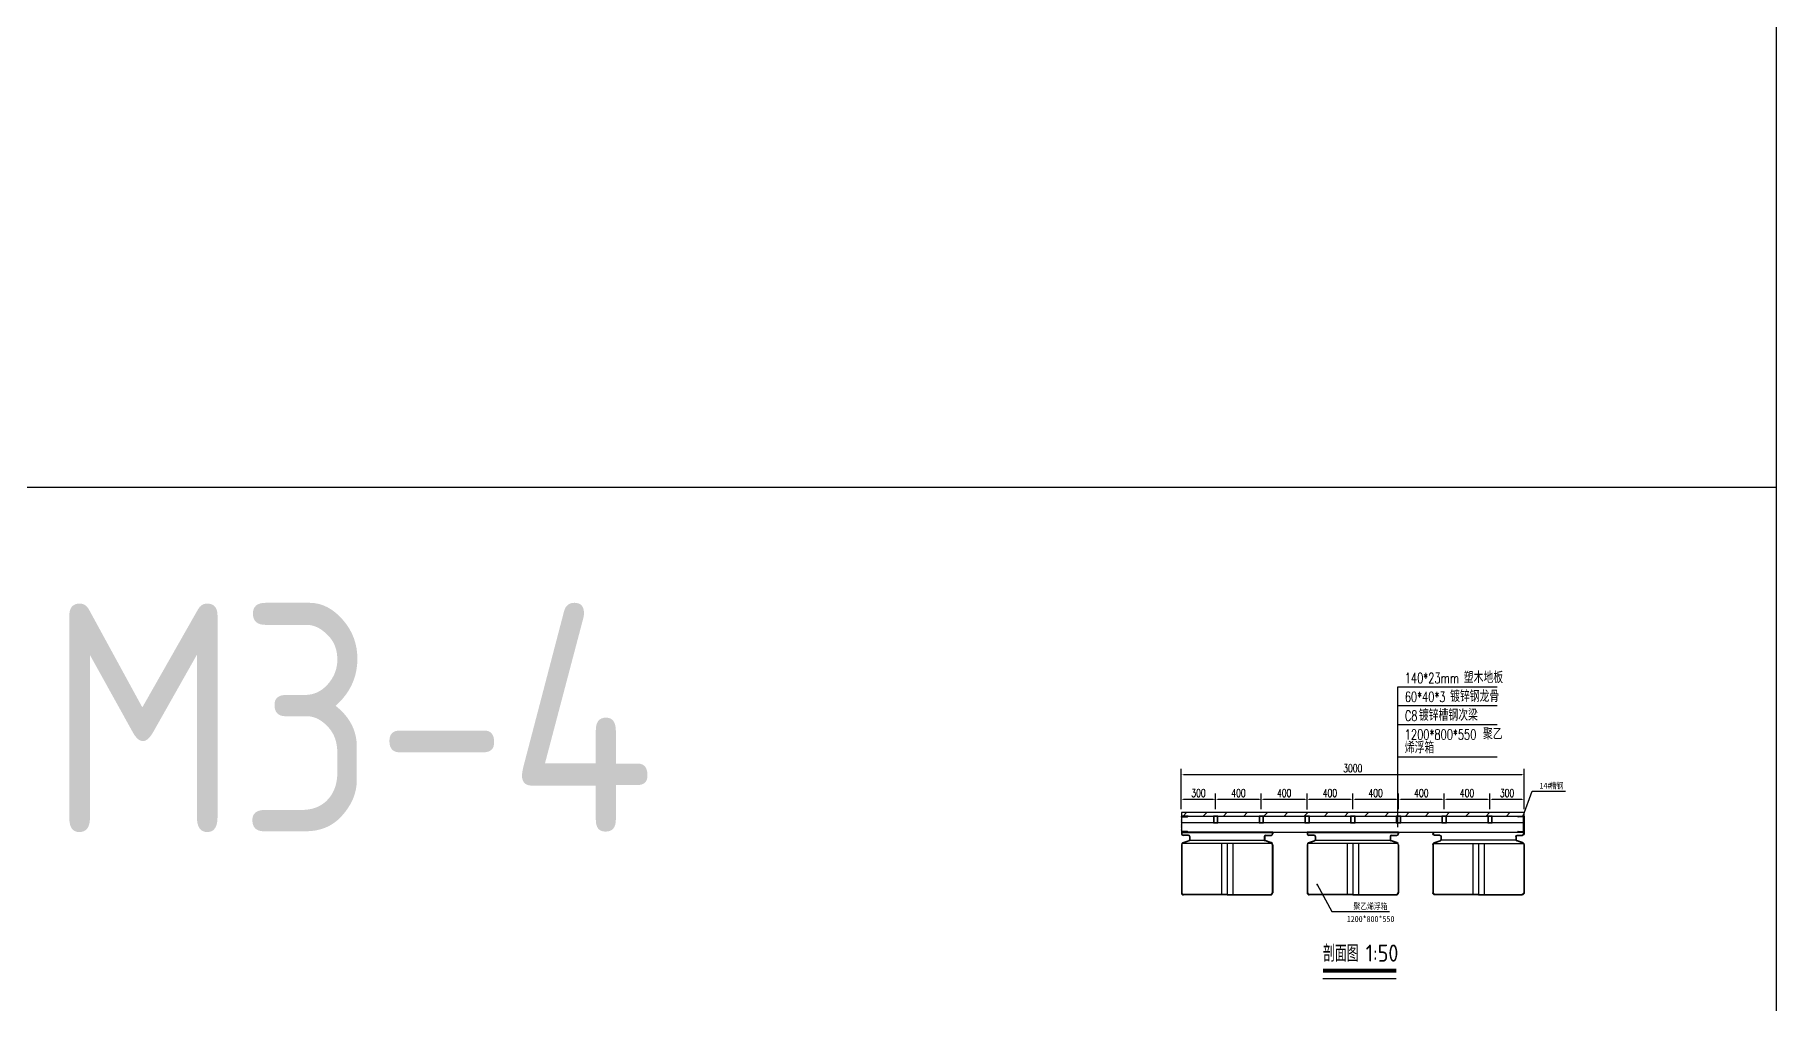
# Model space of a CAD drawing. Extents: x 1254079 to 1500931, y -102737 to 142253.
# Drawn here: x 1356255 to 1371490, y 28049 to 36525 of the extents above; entities that cross this region are included whole.
import ezdxf

# ---------------------------------------------------------------- set-up
doc = ezdxf.new("R2010")
doc.units = 0
doc.header["$LTSCALE"] = 1000
doc.header["$MEASUREMENT"] = 0
for name, color, linetype in [('14#槽钢', 3, 'Continuous'), ('DIM_LEAD', 3, 'Continuous'), ('DIM_SYMB', 3, 'Continuous'), ('PUB_DIM', 3, 'Continuous'), ('PUB_TEXT', 7, 'Continuous'), ('W-STEEL_FRAME钢架', 3, 'Continuous'), ('W-STEEL_KEEL钢龙骨', 5, 'Continuous'), ('W-WOOD_FLOOR木地板', 30, 'Continuous'), ('钢架', 90, 'Continuous')]:
    doc.layers.add(name, color=color, linetype=linetype)
doc.styles.add('-宋体', font='', dxfattribs={"width": 0.8})
doc.styles.add('_TCH_DIM', font='SIMPLEX', dxfattribs={"bigfont": 'GBCBIG'})
doc.styles.get("Standard").update_dxf_attribs({"font": 'gbenor.shx', "bigfont": 'gbcbig.shx'})
doc.styles.add('STANDARD_T3', font='simplex.shx', dxfattribs={"width": 0.7, "bigfont": 'gbcbig.shx'})
doc.styles.get('-宋体').set_extended_font_data('SimSun')
doc.dimstyles.new('W&&20', dxfattribs={"dimtxt": 70, "dimasz": 20, "dimexe": 50, "dimexo": 60, "dimgap": 20, "dimtad": 1, "dimdec": 0, "dimzin": 0, "dimdsep": 46, "dimtxsty": 'STANDARD_T3', "dimcen": 0.09, "dimclrd": 1, "dimclre": 1, "dimclrt": 7, "dimazin": 2, "dimtfac": 1, "dimtdec": 0, "dimtix": 1, "dimtmove": 2, "dimatfit": 3, "dimfxl": 0, "dimtolj": 1, "dimtzin": 0, "dimarcsym": 0})

# ---------------------------------------------------------------- blocks, each defined once
blk = doc.blocks.new('*U24')
at = {"layer": '14#槽钢'}
blk.add_lwpolyline([(0, 29946), (0, -29946)], dxfattribs=at)
blk = doc.blocks.new('*U25')
at = {"layer": '14#槽钢', "color": 0, "linetype": 'ByBlock', "lineweight": -2, "transparency": 16777216}
blk.add_blockref('*U24', (87047, 0), dxfattribs=at)
blk = doc.blocks.new('14a槽钢')
at = {"layer": '钢架'}
h = blk.add_hatch(dxfattribs=at)
h.set_pattern_fill('STEEL', color=4, scale=10)
h.set_pattern_definition([(50.389312, (-1352470.2, 1293523.579), (-9.2899201, 11.2253202), []), (50.389312, (-1352470.2, 1293531.516), (-9.2899201, 11.2253202), [])])
edge = h.paths.add_edge_path()
edge.add_ellipse((-1332250, 1115678), major_axis=(-3.26, 5.03), ratio=0.900468, start_angle=55.3931, end_angle=130.6069)
edge.add_line((-1332252, 1115673), (-1332208, 1115673))
edge.add_ellipse((-1332208, 1115667), major_axis=(0, 6), ratio=0.827586, start_angle=270, end_angle=360, ccw=False)
edge.add_line((-1332203, 1115667), (-1332203, 1115551))
edge.add_ellipse((-1332208, 1115551), major_axis=(0, 6), ratio=0.827586, start_angle=180, end_angle=270, ccw=False)
edge.add_line((-1332208, 1115545), (-1332251, 1115545))
edge.add_ellipse((-1332250, 1115540), major_axis=(3.82, 3.82), ratio=1, start_angle=49.2445, end_angle=141.5341)
edge.add_line((-1332256, 1115539), (-1332198, 1115539))
edge.add_line((-1332198, 1115539), (-1332198, 1115679))
edge.add_line((-1332198, 1115679), (-1332256, 1115679))
for p, q in [((-1332256, 1115679, 0), (-1332198, 1115679, 0)), ((-1332208, 1115673, 0), (-1332251, 1115673, 0)), ((-1332246, 1115679, 0), (-1332246, 1115679, 0)), ((-1332203, 1115551, 0), (-1332203, 1115667, 0)), ((-1332198, 1115679, 0), (-1332198, 1115539, 0)), ((-1332198, 1115539, 0), (-1332256, 1115539, 0)), ((-1332251, 1115545, 0), (-1332208, 1115545, 0)), ((-1332246, 1115539, 0), (-1332246, 1115539, 0))]:
    blk.add_line(p, q, dxfattribs=at)
for centre, start_param, end_param in [((-1332251, 1115679, 0), 1.570796, 3.141593), ((-1332208, 1115667, 0), 4.712389, 6.283185), ((-1332208, 1115667, 0), 4.712389, 6.283185), ((-1332251, 1115539, 0), 0, 1.570796), ((-1332208, 1115551, 0), 3.141593, 4.712389)]:
    blk.add_ellipse(centre, major_axis=(0, 6), ratio=0.827586, start_param=start_param, end_param=end_param, dxfattribs=at)
blk = doc.blocks.new('*D74')
at = {"color": 1, "lineweight": -2, "transparency": 16777216}
for p, q in [((1366286, 29776), (1366286, 30100)), ((1366306, 30050), (1369266, 30050)), ((1369286, 29776), (1369286, 30100))]:
    blk.add_line(p, q, dxfattribs=at)
at = {"color": 1, "transparency": 16777216}
for points in [[(1366306, 30054), (1366306, 30047), (1366286, 30050)], [(1369266, 30054), (1369266, 30047), (1369286, 30050)]]:
    blk.add_solid(points, dxfattribs=at)
at = {"layer": 'Defpoints', "color": 0, "transparency": 16777216}
for p in [(1369286, 30050), (1366286, 29716), (1369286, 29716)]:
    blk.add_point(p, dxfattribs=at)
at = {"color": 7, "transparency": 16777216, "insert": (1367786, 30105), "char_height": 70, "attachment_point": 5, "style": 'STANDARD_T3'}
blk.add_mtext('\\A1;3000', dxfattribs=at)
blk = doc.blocks.new('ganglonggu')
at = {"layer": 'W-STEEL_KEEL钢龙骨'}
for points in [[(-1338169, 1115605), (-1338129, 1115605), (-1338129, 1115665), (-1338169, 1115665)], [(-1338166, 1115608), (-1338132, 1115608), (-1338132, 1115662), (-1338166, 1115662)]]:
    blk.add_lwpolyline(points, close=True, dxfattribs=at)
blk = doc.blocks.new('*U16')
blk.add_blockref('ganglonggu', (1338149, -1115635))
blk = doc.blocks.new('*U17')
at = {"layer": 'W-STEEL_KEEL钢龙骨', "color": 0, "linetype": 'ByBlock', "lineweight": -2}
for p in [(0, 0), (400, 0), (800, 0), (1200, 0), (1600, 0), (2000, 0)]:
    blk.add_blockref('*U16', p, dxfattribs=at)
at = {"layer": 'W-STEEL_KEEL钢龙骨', "color": 0, "linetype": 'ByBlock', "lineweight": -2, "transparency": 16777216}
blk.add_blockref('*U16', (2400, 0), dxfattribs=at)
blk = doc.blocks.new('*D75')
at = {"layer": 'Defpoints', "color": 0, "transparency": 16777216}
for p in [(1366586, 29833), (1366286, 29686), (1366586, 29686)]:
    blk.add_point(p, dxfattribs=at)
at = {"layer": 'PUB_DIM', "color": 1, "lineweight": -2, "transparency": 16777216}
for p, q in [((1366286, 29746), (1366286, 29883)), ((1366586, 29746), (1366586, 29883)), ((1366306, 29833), (1366566, 29833))]:
    blk.add_line(p, q, dxfattribs=at)
at = {"layer": 'PUB_DIM', "color": 1, "transparency": 16777216}
for points in [[(1366306, 29836), (1366306, 29829), (1366286, 29833)], [(1366566, 29836), (1366566, 29829), (1366586, 29833)]]:
    blk.add_solid(points, dxfattribs=at)
at = {"layer": 'PUB_DIM', "color": 7, "transparency": 16777216, "insert": (1366436, 29888), "char_height": 70, "attachment_point": 5, "style": 'STANDARD_T3'}
blk.add_mtext('\\A1;300', dxfattribs=at)
blk = doc.blocks.new('*D76')
at = {"layer": 'Defpoints', "color": 0, "transparency": 16777216}
for p in [(1366986, 29833), (1366586, 29686), (1366986, 29686)]:
    blk.add_point(p, dxfattribs=at)
at = {"layer": 'PUB_DIM', "color": 1, "lineweight": -2, "transparency": 16777216}
for p, q in [((1366586, 29746), (1366586, 29883)), ((1366986, 29746), (1366986, 29883)), ((1366606, 29833), (1366966, 29833))]:
    blk.add_line(p, q, dxfattribs=at)
at = {"layer": 'PUB_DIM', "color": 1, "transparency": 16777216}
for points in [[(1366606, 29836), (1366606, 29829), (1366586, 29833)], [(1366966, 29836), (1366966, 29829), (1366986, 29833)]]:
    blk.add_solid(points, dxfattribs=at)
at = {"layer": 'PUB_DIM', "color": 7, "transparency": 16777216, "insert": (1366786, 29888), "char_height": 70, "attachment_point": 5, "style": 'STANDARD_T3'}
blk.add_mtext('\\A1;400', dxfattribs=at)
blk = doc.blocks.new('*D77')
at = {"layer": 'Defpoints', "color": 0, "transparency": 16777216}
for p in [(1367386, 29833), (1366986, 29686), (1367386, 29683)]:
    blk.add_point(p, dxfattribs=at)
at = {"layer": 'PUB_DIM', "color": 1, "lineweight": -2, "transparency": 16777216}
for p, q in [((1366986, 29746), (1366986, 29883)), ((1367386, 29743), (1367386, 29883)), ((1367006, 29833), (1367366, 29833))]:
    blk.add_line(p, q, dxfattribs=at)
at = {"layer": 'PUB_DIM', "color": 1, "transparency": 16777216}
for points in [[(1367006, 29836), (1367006, 29829), (1366986, 29833)], [(1367366, 29836), (1367366, 29829), (1367386, 29833)]]:
    blk.add_solid(points, dxfattribs=at)
at = {"layer": 'PUB_DIM', "color": 7, "transparency": 16777216, "insert": (1367186, 29888), "char_height": 70, "attachment_point": 5, "style": 'STANDARD_T3'}
blk.add_mtext('\\A1;400', dxfattribs=at)
blk = doc.blocks.new('*D78')
at = {"layer": 'Defpoints', "color": 0, "transparency": 16777216}
for p in [(1367786, 29833), (1367386, 29683), (1367786, 29686)]:
    blk.add_point(p, dxfattribs=at)
at = {"layer": 'PUB_DIM', "color": 1, "lineweight": -2, "transparency": 16777216}
for p, q in [((1367386, 29743), (1367386, 29883)), ((1367786, 29746), (1367786, 29883)), ((1367406, 29833), (1367766, 29833))]:
    blk.add_line(p, q, dxfattribs=at)
at = {"layer": 'PUB_DIM', "color": 1, "transparency": 16777216}
for points in [[(1367406, 29836), (1367406, 29829), (1367386, 29833)], [(1367766, 29836), (1367766, 29829), (1367786, 29833)]]:
    blk.add_solid(points, dxfattribs=at)
at = {"layer": 'PUB_DIM', "color": 7, "transparency": 16777216, "insert": (1367586, 29888), "char_height": 70, "attachment_point": 5, "style": 'STANDARD_T3'}
blk.add_mtext('\\A1;400', dxfattribs=at)
blk = doc.blocks.new('*D79')
at = {"layer": 'Defpoints', "color": 0, "transparency": 16777216}
for p in [(1368186, 29833), (1367786, 29686), (1368186, 29686)]:
    blk.add_point(p, dxfattribs=at)
at = {"layer": 'PUB_DIM', "color": 1, "lineweight": -2, "transparency": 16777216}
for p, q in [((1367786, 29746), (1367786, 29883)), ((1368186, 29746), (1368186, 29883)), ((1367806, 29833), (1368166, 29833))]:
    blk.add_line(p, q, dxfattribs=at)
at = {"layer": 'PUB_DIM', "color": 1, "transparency": 16777216}
for points in [[(1367806, 29836), (1367806, 29829), (1367786, 29833)], [(1368166, 29836), (1368166, 29829), (1368186, 29833)]]:
    blk.add_solid(points, dxfattribs=at)
at = {"layer": 'PUB_DIM', "color": 7, "transparency": 16777216, "insert": (1367986, 29888), "char_height": 70, "attachment_point": 5, "style": 'STANDARD_T3'}
blk.add_mtext('\\A1;400', dxfattribs=at)
blk = doc.blocks.new('*D80')
at = {"layer": 'Defpoints', "color": 0, "transparency": 16777216}
for p in [(1368586, 29833), (1368186, 29686), (1368586, 29686)]:
    blk.add_point(p, dxfattribs=at)
at = {"layer": 'PUB_DIM', "color": 1, "lineweight": -2, "transparency": 16777216}
for p, q in [((1368186, 29746), (1368186, 29883)), ((1368586, 29746), (1368586, 29883)), ((1368206, 29833), (1368566, 29833))]:
    blk.add_line(p, q, dxfattribs=at)
at = {"layer": 'PUB_DIM', "color": 1, "transparency": 16777216}
for points in [[(1368206, 29836), (1368206, 29829), (1368186, 29833)], [(1368566, 29836), (1368566, 29829), (1368586, 29833)]]:
    blk.add_solid(points, dxfattribs=at)
at = {"layer": 'PUB_DIM', "color": 7, "transparency": 16777216, "insert": (1368386, 29888), "char_height": 70, "attachment_point": 5, "style": 'STANDARD_T3'}
blk.add_mtext('\\A1;400', dxfattribs=at)
blk = doc.blocks.new('*D81')
at = {"layer": 'Defpoints', "color": 0, "transparency": 16777216}
for p in [(1368986, 29833), (1368586, 29686), (1368986, 29686)]:
    blk.add_point(p, dxfattribs=at)
at = {"layer": 'PUB_DIM', "color": 1, "lineweight": -2, "transparency": 16777216}
for p, q in [((1368586, 29746), (1368586, 29883)), ((1368986, 29746), (1368986, 29883)), ((1368606, 29833), (1368966, 29833))]:
    blk.add_line(p, q, dxfattribs=at)
at = {"layer": 'PUB_DIM', "color": 1, "transparency": 16777216}
for points in [[(1368606, 29836), (1368606, 29829), (1368586, 29833)], [(1368966, 29836), (1368966, 29829), (1368986, 29833)]]:
    blk.add_solid(points, dxfattribs=at)
at = {"layer": 'PUB_DIM', "color": 7, "transparency": 16777216, "insert": (1368786, 29888), "char_height": 70, "attachment_point": 5, "style": 'STANDARD_T3'}
blk.add_mtext('\\A1;400', dxfattribs=at)
blk = doc.blocks.new('*D82')
at = {"layer": 'Defpoints', "color": 0, "transparency": 16777216}
for p in [(1369286, 29833), (1368986, 29686), (1369286, 29686)]:
    blk.add_point(p, dxfattribs=at)
at = {"layer": 'PUB_DIM', "color": 1, "lineweight": -2, "transparency": 16777216}
for p, q in [((1368986, 29746), (1368986, 29883)), ((1369286, 29746), (1369286, 29883)), ((1369006, 29833), (1369266, 29833))]:
    blk.add_line(p, q, dxfattribs=at)
at = {"layer": 'PUB_DIM', "color": 1, "transparency": 16777216}
for points in [[(1369006, 29836), (1369006, 29829), (1368986, 29833)], [(1369266, 29836), (1369266, 29829), (1369286, 29833)]]:
    blk.add_solid(points, dxfattribs=at)
at = {"layer": 'PUB_DIM', "color": 7, "transparency": 16777216, "insert": (1369136, 29888), "char_height": 70, "attachment_point": 5, "style": 'STANDARD_T3'}
blk.add_mtext('\\A1;300', dxfattribs=at)
blk = doc.blocks.new('$matou$00000066')
for p, q in [((400, 275), (-400, 275)), ((-400, 275), (-400, 260)), ((-400, 164), (-400, -256)), ((-396, 165), (-396, -256)), ((391, 176), (-391, 176)), ((-387, 183), (-335, 201)), ((-386, 271), (386, 271)), ((-338, 249), (-386, 249)), ((-386, 179), (-334, 197)), ((-338, 245), (-385, 245)), ((-330, 237), (-330, 208)), ((-326, 237), (-326, 208)), ((-326, 205), (326, 205)), ((-50, 176), (-50, -271)), ((0, 176), (0, -271)), ((0, 176), (0, -271)), ((50, 176), (50, -271)), ((326, 237), (326, 208)), ((330, 237), (330, 208)), ((386, 179), (334, 197)), ((387, 183), (335, 201)), ((338, 249), (386, 249)), ((338, 245), (385, 245)), ((396, 165), (396, -256)), ((400, 275), (400, 260)), ((400, 164), (400, -256)), ((0, -271), (-381, -271)), ((0, -275), (-381, -275)), ((0, -271), (381, -271)), ((0, -275), (381, -275))]:
    blk.add_line(p, q)
for centre, radius, start, end in [((-385, 260), 15, 180, 270), ((-380, 164), 20, 109.1798, 180), ((-386, 260), 11, 90, 270), ((-381, 165), 15, 109.1798, 180), ((-338, 237), 12, 0, 90), ((-338, 237), 8, 0, 90), ((-338, 208), 8, 289.1798, 0), ((-338, 208), 12, 289.1798, 0), ((338, 237), 12, 90, 180), ((338, 208), 12, 180, 250.8202), ((338, 237), 8, 90, 180), ((338, 208), 8, 180, 250.8202), ((385, 260), 15, 270, 0), ((386, 260), 11, 270, 90), ((381, 165), 15, 0, 70.8202), ((380, 164), 20, 0, 70.8202), ((-381, -256), 19, 180, 270), ((-381, -256), 15, 180, 270), ((381, -256), 19, 270, 0), ((381, -256), 15, 270, 0)]:
    blk.add_arc(centre, radius, start, end)

msp = doc.modelspace()

# ---------------------------------------------------------------- hatches: boundary and pattern name
at = {"layer": 'W-WOOD_FLOOR木地板'}
h = msp.add_hatch(dxfattribs=at)
h.set_pattern_fill('木板', color=256, scale=100)
h.set_pattern_definition([(0, (2912642.8, -1105144.35), (0, 125), []), (45, (2912642.8, -1105144.35), (-88.388348, 88.388348), [])])
h.paths.add_polyline_path([(1369286.3, 29716.5), (1366286.3, 29716.5), (1366286.3, 29686.5), (1369286.3, 29686.5)])

# ---------------------------------------------------------------- linework, layer by layer
at = {"layer": '14#槽钢'}
msp.add_lwpolyline([(1284443.8, 62511.5), (1371490.4, 62511.5), (1371490.4, 2620.5), (1284443.8, 2620.5)], close=True, dxfattribs=at)
msp.add_lwpolyline([(1284443.8, 32566), (1371490.4, 32566)], dxfattribs=at)
at = {"layer": 'DIM_LEAD'}
for p, q in [((1369276.2, 29689.7), (1369356.8, 29904.7)), ((1369356.8, 29904.7), (1369646.7, 29904.7)), ((1367474.1, 29086.7), (1367602.1, 28849.8)), ((1367602.1, 28849.8), (1368107.6, 28849.8))]:
    msp.add_line(p, q, dxfattribs=at)
at = {"layer": 'DIM_LEAD', "const_width": 8}
for points in [[(1369274.8, 29685.9, 1), (1369277.6, 29693.4, 1)], [(1367472.2, 29090.2, 1), (1367476, 29083.2, 1)]]:
    msp.add_lwpolyline(points, format="xyb", close=True, dxfattribs=at)
at = {"layer": 'DIM_SYMB'}
for p, q in [((1368181.3, 30204.1), (1368181.3, 30818.4)), ((1368181.3, 30818.4), (1369048.4, 30818.4)), ((1368181.3, 30653.5), (1369048.4, 30653.5)), ((1368181.3, 30488.7), (1369048.4, 30488.7)), ((1368181.3, 29590.4), (1368181.3, 30204.1)), ((1368181.3, 30204.1), (1369048.4, 30204.1))]:
    msp.add_line(p, q, dxfattribs=at)
at = {"layer": 'DIM_SYMB', "const_width": 35}
msp.add_lwpolyline([(1367525.1, 28334), (1368166.7, 28334)], dxfattribs=at)
at = {"layer": 'DIM_SYMB'}
msp.add_lwpolyline([(1367525.1, 28264), (1368166.7, 28264)], dxfattribs=at)
at = {"layer": 'W-STEEL_FRAME钢架'}
msp.add_lwpolyline([(1366286.3, 29546.5), (1369286.3, 29546.5), (1369286.3, 29626.5), (1366286.3, 29626.5)], close=True, dxfattribs=at)
at = {"layer": 'W-WOOD_FLOOR木地板'}
msp.add_lwpolyline([(1366286.3, 29686.5), (1369286.3, 29686.5), (1369286.3, 29716.5), (1366286.3, 29716.5)], close=True, dxfattribs=at)

# ---------------------------------------------------------------- block references
for p in [(1366686.3, 29271.5), (1367786.3, 29271.5)]:
    msp.add_blockref('$matou$00000066', p)
at = {"yscale": -1, "rotation": 180}
msp.add_blockref('$matou$00000066', (1368886.1, 29271.5), dxfattribs=at)
at = {"layer": '14#槽钢'}
msp.add_blockref('*U25', (1284443.8, 32566), dxfattribs=at)
at = {"layer": 'W-STEEL_FRAME钢架', "xscale": -1}
msp.add_blockref('14a槽钢', (34088.5, -1085992.4, 0), dxfattribs=at)
at = {"layer": 'W-STEEL_FRAME钢架'}
msp.add_blockref('14a槽钢', (2701484.1, -1085992.4, 0), dxfattribs=at)
at = {"layer": 'W-STEEL_KEEL钢龙骨'}
msp.add_blockref('*U17', (1366586.3, 29656.5), dxfattribs=at)

# ---------------------------------------------------------------- texts
at = {"layer": 'PUB_TEXT'}
msp.add_text('M3-4', height=2000, dxfattribs=at).set_placement((1356374.6, 29546.6))
at = {"layer": 'PUB_TEXT', "color": 7}
for s, height, style, width, p in [('140*23mm', 89.25, '_TCH_DIM', 0.705882, (1368241.2, 30849.9)), ('60*40*3', 89.25, '_TCH_DIM', 0.705882, (1368241.2, 30685)), ('C8', 89.25, '_TCH_DIM', 0.705882, (1368241.2, 30520.2)), ('1200*800*550', 89.25, '_TCH_DIM', 0.705882, (1368241.2, 30355.3)), ('14#', 53.16, '-宋体', 0.8, (1369420.1, 29925.7)), ('槽钢', 53.16, '-宋体', 0.8, (1369510.8, 29925.7)), ('1200*800*550', 53.165, '-宋体', 0.8, (1367733.6, 28758.8)), ('聚乙烯浮箱', 53.16, '-宋体', 0.8, (1367792.4, 28870.8))]:
    msp.add_text(s, height=height, dxfattribs=dict(at, style=style, width=width)).set_placement(p)
at = {"layer": 'PUB_TEXT', "color": 7, "style": '_TCH_DIM'}
for s, p in [('塑木地板', (1368757.2, 30849.9)), ('镀锌钢龙骨', (1368637.2, 30685)), ('镀锌槽钢次梁', (1368364.2, 30520.2)), ('烯浮箱', (1368241.2, 30235.6)), ('聚乙', (1368925.2, 30355.3))]:
    msp.add_text(s, height=101.28, dxfattribs=at).set_placement(p)
at = {"layer": 'PUB_TEXT', "color": 7}
for s, height, p in [('剖面图', 144.68, (1367525.1, 28412)), ('1:50', 150, (1367899.1, 28412))]:
    msp.add_text(s, height=height, dxfattribs=at).set_placement(p)

# ---------------------------------------------------------------- dimensions: what is measured, and where the dimension line sits
dim = msp.add_linear_dim(base=(1369286.1, 30050.2), p1=(1366286.3, 29716.5), p2=(1369286.1, 29716.5), dimstyle='W&&20')
dim.commit()
dim.dimension.update_dxf_attribs({"geometry": '*D74', "text_midpoint": (1367786.2, 30105.2)})
at = {"layer": 'PUB_DIM'}
for base, p1, p2, picture, middle in [((1366586.3, 29832.8), (1366286.3, 29686.5), (1366586.3, 29686.5), '*D75', (1366436.3, 29887.8)), ((1366986.3, 29832.8), (1366586.3, 29686.5), (1366986.3, 29686.5), '*D76', (1366786.3, 29887.8)), ((1367386.3, 29832.8), (1366986.3, 29686.5), (1367386.3, 29683.5), '*D77', (1367186.3, 29887.8)), ((1367786.3, 29832.8), (1367386.3, 29683.5), (1367786.3, 29686.5), '*D78', (1367586.3, 29887.8)), ((1368186.3, 29832.8), (1367786.3, 29686.5), (1368186.3, 29686.5), '*D79', (1367986.3, 29887.8)), ((1368586.3, 29832.8), (1368186.3, 29686.5), (1368586.3, 29686.5), '*D80', (1368386.3, 29887.8)), ((1368986.3, 29832.8), (1368586.3, 29686.5), (1368986.3, 29686.5), '*D81', (1368786.3, 29887.8)), ((1369286.3, 29832.8), (1368986.3, 29686.5), (1369286.3, 29686.5), '*D82', (1369136.3, 29887.8))]:
    dim = msp.add_linear_dim(base=base, p1=p1, p2=p2, dimstyle='W&&20', dxfattribs=at)
    dim.commit()
    dim.dimension.update_dxf_attribs({"geometry": picture, "text_midpoint": middle})

doc.saveas('drawing.dxf')
